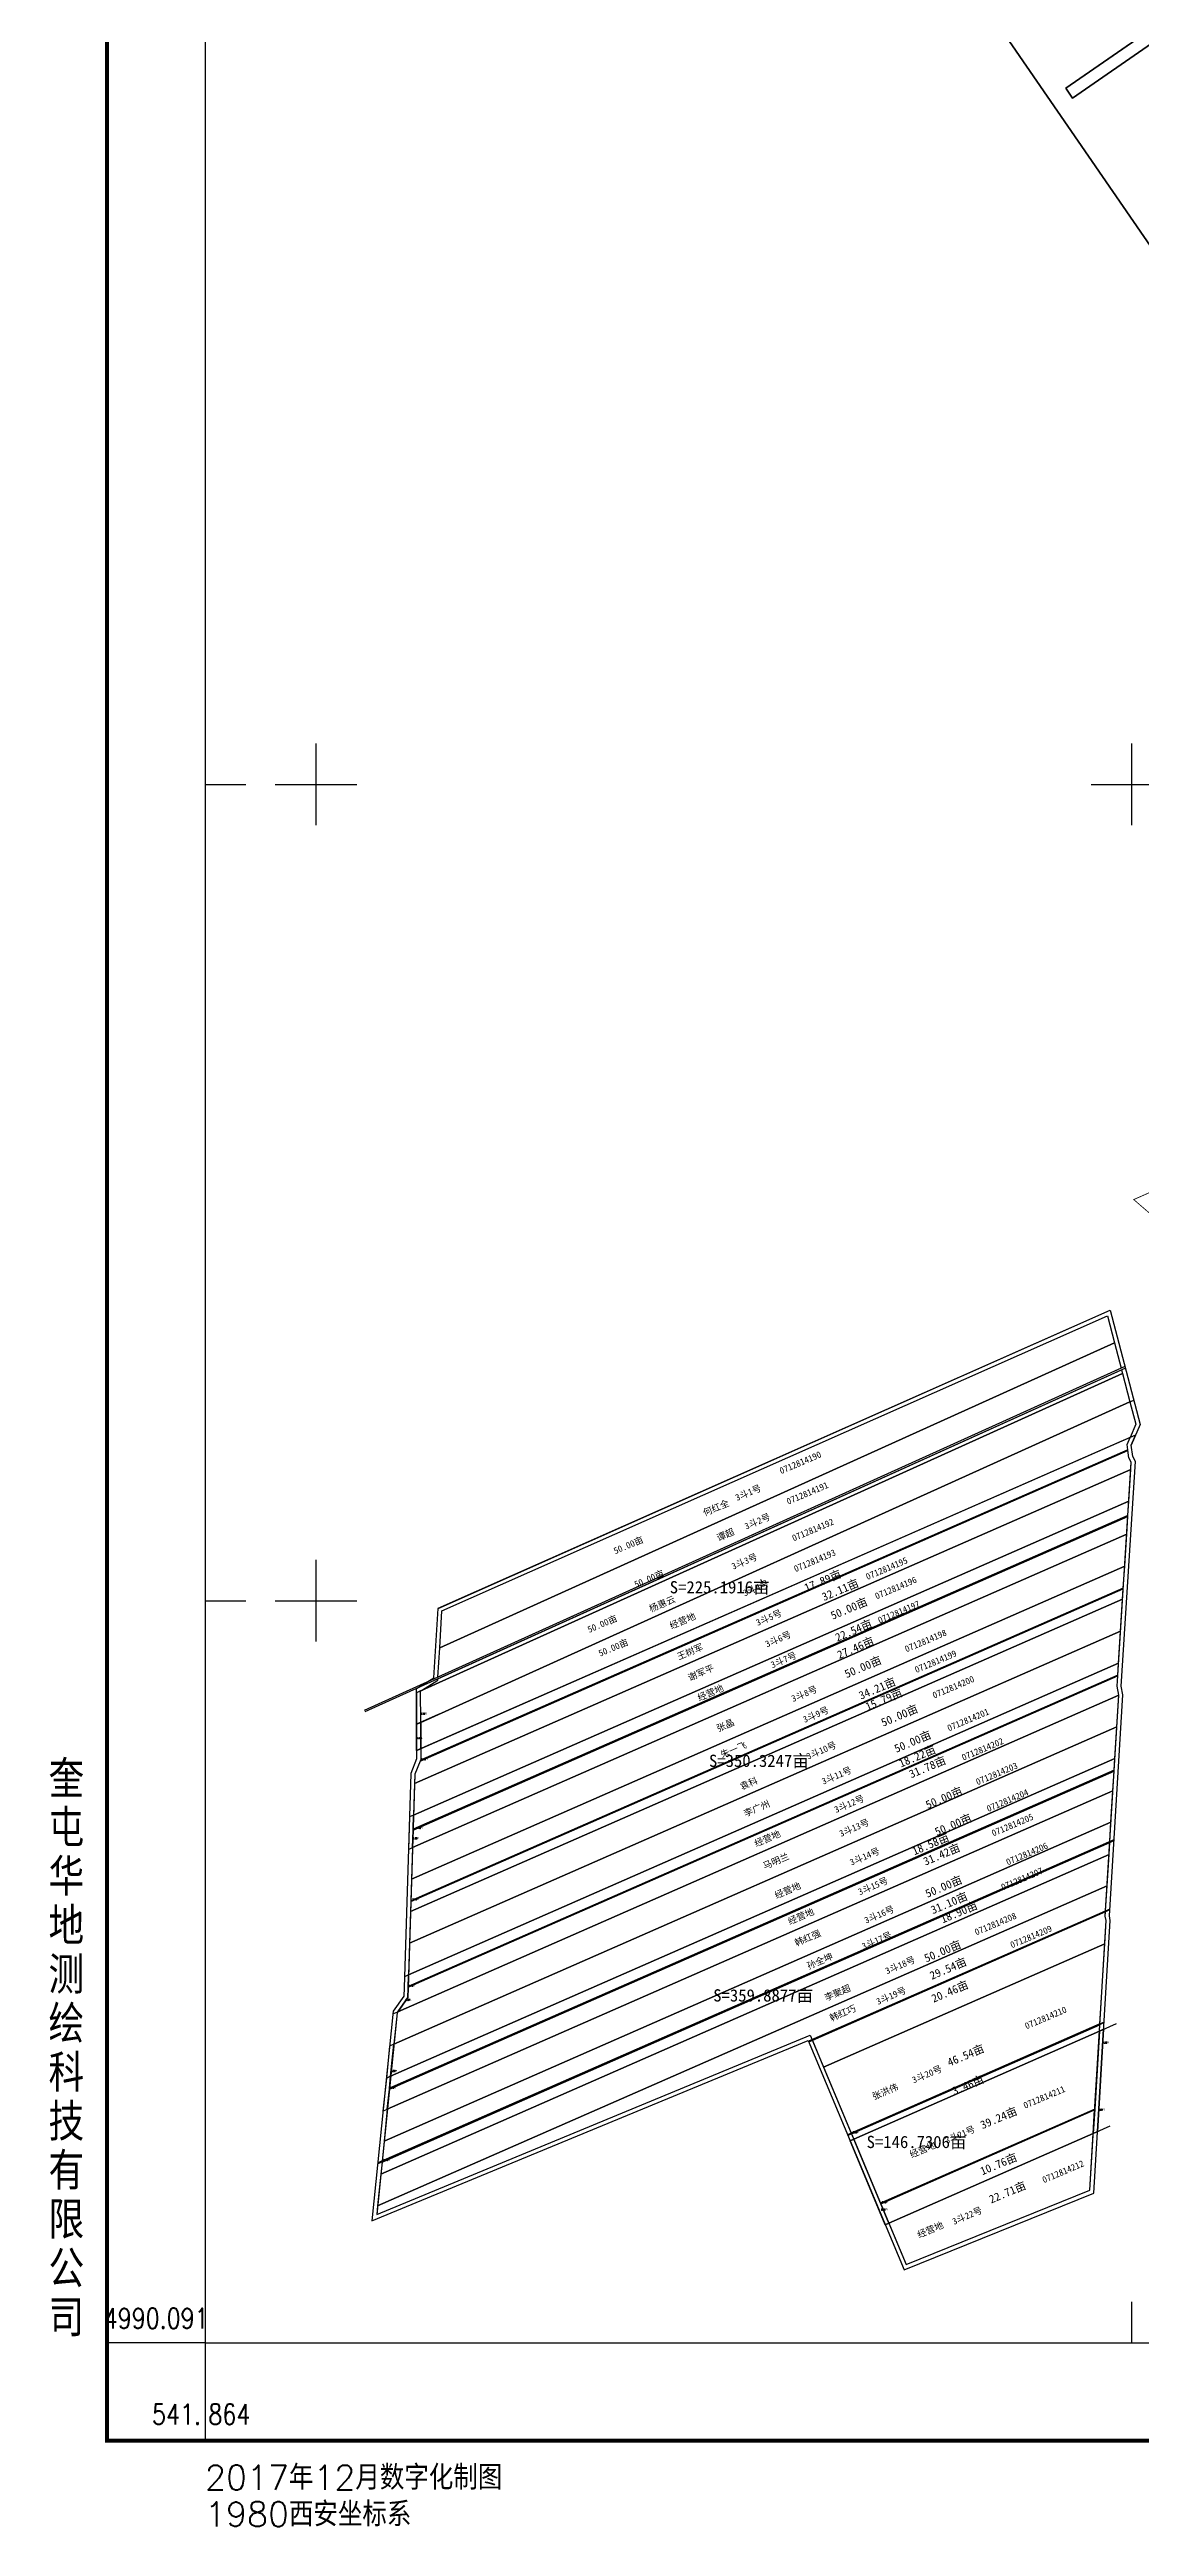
# Model space of a CAD drawing. Extents: x 541673 to 553395, y 4989791 to 4997334.
# Drawn here: x 541673 to 543012, y 4989866 to 4992900 of the extents above; entities that cross this region are included whole.
import ezdxf
from ezdxf.enums import TextEntityAlignment as Align

# ---------------------------------------------------------------- set-up
doc = ezdxf.new("R2010")
doc.units = 0
doc.header["$LTSCALE"] = 10
for name, color, linetype in [('2020.3月分地', 6, 'CONTINUOUS'), ('2021年', 2, 'CONTINUOUS'), ('TK', 7, 'CONTINUOUS'), ('出地桩', 7, 'CONTINUOUS'), ('地块名称', 7, 'CONTINUOUS'), ('地籍号', 7, 'CONTINUOUS'), ('承包户', 7, 'CONTINUOUS'), ('注记', 1, 'CONTINUOUS'), ('测地框', 7, 'CONTINUOUS'), ('经营地', 6, 'CONTINUOUS'), ('路林渠', 7, 'CONTINUOUS'), ('身份地块', 7, 'CONTINUOUS'), ('退界后面积', 7, 'CONTINUOUS'), ('长期合同', 6, 'CONTINUOUS')]:
    doc.layers.add(name, color=color, linetype=linetype)
doc.styles.add('HZ', font='rs.shx', dxfattribs={"width": 0.8, "bigfont": 'hztxt.shx'})
doc.styles.add('宋体', font='SimSun.ttf')
doc.styles.add('等线体', font='SIMHEI.TTF')

msp = doc.modelspace()

# ---------------------------------------------------------------- linework, layer by layer
at = {"layer": '2020.3月分地', "color": 3, "linetype": 'Continuous'}
msp.add_lwpolyline([(542129.2, 4990889.9), (542988.6, 4991278.3), (542997.6, 4991243.8), (542128.3, 4990851), (542128.2, 4990889.5)], close=True, dxfattribs=at)
at = {"layer": '2020.3月分地', "color": 3, "linetype": 'Continuous', "flags": 128}
for points in [[(542998.6, 4991161), (542999.1, 4991169.6), (542996.1, 4991175.3), (542995, 4991183.9), (542127.5, 4990803.4), (542121.2, 4990787.4), (542120.8, 4990776)], [(542994.9, 4991185), (542994.1, 4991191.3), (542997.8, 4991200), (542128.3, 4990818.6), (542128.3, 4990805.5), (542128, 4990804.7)], [(542991.1, 4991042.5), (542993.6, 4991081.7), (542118.4, 4990697.8), (542117.1, 4990659.1)], [(542989.4, 4991015.6), (542991.1, 4991042.5), (542117.1, 4990659.1), (542116.3, 4990632.6)], [(542986.1, 4990962.8), (542988.6, 4991002.1), (542115.9, 4990619.3), (542114.7, 4990580.5)], [(542988.6, 4991002.1), (542989.3, 4991014.5), (542116.3, 4990631.5), (542115.9, 4990619.3)], [(542983.6, 4990923.4), (542986.1, 4990962.8), (542114.7, 4990580.5), (542113.5, 4990541.7)], [(542128.2, 4990889.5), (542123.2, 4990887.3), (542123.3, 4990848.7), (542128.3, 4990851)], [(542976.6, 4990767.2), (542978.1, 4990791.4), (542089.9, 4990401.8), (542087.4, 4990377.1)], [(542978.2, 4990792.5), (542979.1, 4990806.8), (542091.5, 4990417.5), (542090, 4990402.9)], [(542974.3, 4990728.7), (542976.6, 4990767.2), (542087.4, 4990377.1), (542083.4, 4990337.9)], [(542972.8, 4990704.8), (542974.3, 4990728.7), (542083.4, 4990337.9), (542081, 4990313.6)], [(542971.9, 4990689.2), (542972.8, 4990703.7), (542080.9, 4990312.4), (542079.4, 4990297.7)], [(542969.6, 4990650.8), (542971.9, 4990689.2), (542079.4, 4990297.7), (542075.4, 4990258.6)], [(542967.7, 4990620.1), (542969.6, 4990650.8), (542075.4, 4990258.6), (542074.4, 4990248.2), (542605.7, 4990467.8), (542608, 4990462.3)], [(542966.6, 4990579.8), (542968.3, 4990608.2), (542967.3, 4990613.6), (542967.6, 4990619), (542608.4, 4990461.4), (542622.1, 4990428.7)], [(542960.7, 4990481.6), (542966.6, 4990579.8), (542622.1, 4990428.7), (542655.9, 4990348)], [(542960.1, 4990472.7), (542960.6, 4990480.5), (542656.3, 4990347), (542659, 4990340.6)], [(542960.1, 4990472.7), (542960.6, 4990480.5), (542656.3, 4990347), (542659, 4990340.6)], [(542954.4, 4990377.3), (542960.1, 4990472.7), (542659, 4990340.6), (542691.9, 4990262.2)], [(542952.6, 4990347.4), (542954.3, 4990376.2), (542692.3, 4990261.3), (542702.2, 4990237.6)], [(542952.6, 4990347.4), (542954.3, 4990376.2), (542692.3, 4990261.3), (542702.2, 4990237.6)], [(542952.6, 4990347.4), (542954.3, 4990376.2), (542692.3, 4990261.3), (542702.2, 4990237.6)], [(542948.4, 4990277.8), (542952.6, 4990347.4), (542702.2, 4990237.6), (542723.4, 4990187)]]:
    msp.add_lwpolyline(points, close=True, dxfattribs=at)
for points in [[(542150.6, 4990899.6), (542123.2, 4990887.3)], [(542149.7, 4990860.6), (542123.3, 4990848.7)]]:
    msp.add_lwpolyline(points, dxfattribs=at)
at = {"layer": '2021年', "color": 4, "linetype": 'Continuous', "flags": 128}
msp.add_lwpolyline([(542996.1, 4991121.9), (542998.6, 4991161), (542120.8, 4990776), (542119.6, 4990737.4)], close=True, dxfattribs=at)
at = {"layer": 'TK', "linetype": 'Continuous'}
for p, q in [((542000, 4991950), (542000, 4992050)), ((543000, 4991950), (543000, 4992050)), ((541864, 4992000), (541914, 4992000)), ((541950, 4992000), (542050, 4992000)), ((542950, 4992000), (543050, 4992000)), ((542000, 4990950), (542000, 4991050)), ((541864, 4991000), (541914, 4991000)), ((541950, 4991000), (542050, 4991000)), ((543000, 4990091), (543000, 4990141)), ((541864, 4990091), (541744, 4990091)), ((541864, 4990091), (541864, 4989971))]:
    msp.add_line(p, q, dxfattribs=at)
at = {"layer": 'TK', "linetype": 'Continuous', "const_width": 5, "flags": 128}
msp.add_lwpolyline([(541744, 4989971), (547984, 4989971), (547984, 4997211), (541744, 4997211)], close=True, dxfattribs=at)
at = {"layer": 'TK', "linetype": 'Continuous', "flags": 128}
msp.add_lwpolyline([(541864, 4990091), (547864, 4990091), (547864, 4997091), (541864, 4997091)], close=True, dxfattribs=at)
at = {"layer": '出地桩', "color": 2, "linetype": 'Continuous', "flags": 128}
for points, elevation in [([(542991.4, 4991286.9), (542059.2, 4990865.7)], 282.3), ([(542992.2, 4991285.1), (542060, 4990863.9)], 282.3), ([(542977.9, 4990705.9), (542075.6, 4990310.1)], 249.4), ([(542978, 4990707.1), (542075.7, 4990311.3)], 249.4), ([(542972.8, 4990622.4), (542603.4, 4990460.3)], 250.5), ([(542972.8, 4990621.3), (542603.8, 4990459.4)], 250.5), ([(542965.8, 4990483.9), (542651.4, 4990345.9)], 250.5), ([(542965.7, 4990482.8), (542651.8, 4990345)], 250.5)]:
    msp.add_lwpolyline(points, dxfattribs=dict(at, elevation=elevation))
for points in [[(542981.5, 4991236.6), (543002.3, 4991245.9)], [(542960.1, 4990472.7), (542980.9, 4990482)], [(542952.6, 4990347.4), (542973.3, 4990356.8)]]:
    msp.add_lwpolyline(points, dxfattribs=at)
for points in [[(542995, 4991183.9), (542994.9, 4991185), (542128, 4990804.7), (542127.5, 4990803.4)], [(542994.9, 4991103.2), (542995, 4991104.3), (542119.1, 4990720.1), (542119, 4990719)], [(542989.3, 4991014.5), (542989.4, 4991015.6), (542116.3, 4990632.6), (542116.3, 4990631.5)], [(542982.6, 4990907.9), (542982.7, 4990909), (542113, 4990527.6), (542113, 4990526.5)], [(542128.3, 4990851), (542123.3, 4990848.7), (542123.3, 4990816.4), (542128.3, 4990818.6)], [(542978.1, 4990791.4), (542978.2, 4990792.5), (542090, 4990402.9), (542089.9, 4990401.8)], [(542119, 4990719), (542119.1, 4990720.1), (542119.6, 4990737.4), (542114.5, 4990735.2), (542113.3, 4990695.5), (542118.4, 4990697.8)], [(542972.8, 4990703.7), (542972.8, 4990704.8), (542081, 4990313.6), (542080.9, 4990312.4)], [(542112.6, 4990514), (542112.9, 4990525.5), (542113.5, 4990541.7), (542108.4, 4990539.4), (542107.9, 4990525.7), (542107.7, 4990515.7), (542094.5, 4990497.1), (542094.2, 4990493.8), (542100.3, 4990496.6)], [(542960.6, 4990480.5), (542960.7, 4990481.6), (542655.9, 4990348), (542656.3, 4990347)], [(542095.5, 4990456.8), (542090.2, 4990454.5), (542086.2, 4990415.1), (542091.5, 4990417.5)], [(542960.1, 4990472.7), (542965.3, 4990475), (542957.7, 4990349.8), (542952.6, 4990347.4)], [(542965.3, 4990475), (542960.1, 4990472.7), (542954.4, 4990377.3), (542952.6, 4990347.4), (542957.7, 4990349.8)], [(542089.9, 4990401.8), (542090, 4990402.9), (542091.5, 4990417.5), (542086.2, 4990415.1), (542082.1, 4990374.7), (542087.4, 4990377.1)], [(542954.3, 4990376.2), (542954.4, 4990377.3), (542691.9, 4990262.2), (542692.3, 4990261.3)], [(542654.5, 4990338.5), (542659, 4990340.6), (542702.2, 4990237.6), (542697.7, 4990235.5)], [(542692.3, 4990261.3), (542659, 4990340.6), (542654.5, 4990338.5), (542697.7, 4990235.5), (542702.2, 4990237.6)]]:
    msp.add_lwpolyline(points, close=True, dxfattribs=at)
at = {"layer": '测地框', "color": 7, "linetype": 'Continuous', "flags": 128}
for points in [[(542548.8, 4993347.5), (542779.5, 4993505), (543142.1, 4993007.5), (542918.9, 4992853), (542927, 4992840.8), (543319.6, 4993112.5), (543666.3, 4992611.8), (543658.7, 4992606.2), (543563.6, 4992728.2), (543495.5, 4992672.8), (543585.7, 4992552.3), (543512.8, 4992507.2), (543164.5, 4992995.8), (543154.2, 4992981.9), (543497.4, 4992498.2), (543258.1, 4992347.7), (543189.4, 4992442.3), (543175.7, 4992437.7)], [(542123.3, 4990816.4), (542123.2, 4990892.4), (542144.4, 4990905.6), (542149.6, 4990990.6), (542973.4, 4991356.1), (543010.1, 4991215.9), (543004.5, 4991202.9)], [(542988.8, 4990884.9), (542986.8, 4990895.5), (542987.2, 4990901.5), (543004.2, 4991170.7), (543001, 4991176.8), (542999.2, 4991190.6), (543004.5, 4991202.9), (542986.5, 4991195), (542128.3, 4990818.6), (542123.3, 4990816.4), (542123.3, 4990806.4), (542116.2, 4990788.4), (542107.9, 4990525.7), (542107.7, 4990515.7), (542094.5, 4990497.1), (542068.6, 4990240.4), (542603, 4990461.3), (542720.7, 4990180.5), (542953.2, 4990274.3), (542973.3, 4990608.5), (542972.3, 4990613.9)]]:
    msp.add_lwpolyline(points, close=True, dxfattribs=at)
at = {"layer": '测地框', "color": 7, "const_width": 1}
msp.add_lwpolyline([(543093.2, 4991531.6), (543209.8, 4991702.8), (543319, 4991637.2), (543107.8, 4991400.5), (543002.2, 4991491.5)], close=True, dxfattribs=at)
at = {"layer": '测地框', "color": 7, "linetype": 'Continuous', "elevation": 282.3, "flags": 128}
for points in [[(542149.6, 4990990.9), (542973.4, 4991356.1)], [(542973.4, 4991356.1), (543010.1, 4991215.9), (542999.2, 4991190.6)]]:
    msp.add_lwpolyline(points, dxfattribs=at)
at = {"layer": '测地框', "color": 7, "linetype": 'Continuous', "flags": 128}
msp.add_lwpolyline([(542128.3, 4990851), (542128.3, 4990805.5), (542121.2, 4990787.4), (542112.9, 4990525.5), (542112.6, 4990514), (542099.3, 4990495.3), (542074.4, 4990248.2), (542605.7, 4990467.8), (542723.4, 4990187), (542948.4, 4990277.8), (542968.3, 4990608.2), (542967.3, 4990613.6), (542983.8, 4990884.5), (542981.7, 4990895.2), (542982.2, 4990901.9), (542999.1, 4991169.6), (542996.1, 4991175.3), (542994.1, 4991191.3), (542997.8, 4991200)], dxfattribs=at)
at = {"layer": '经营地', "color": 2, "linetype": 'Continuous'}
msp.add_lwpolyline([(542128.3, 4990851), (542997.6, 4991243.8), (543004.9, 4991216.3), (542997.8, 4991200), (542128.3, 4990818.6)], close=True, dxfattribs=at)
at = {"layer": '经营地', "color": 2, "linetype": 'Continuous', "flags": 128}
for points in [[(542995, 4991104.3), (542996.1, 4991121.9), (542119.6, 4990737.4), (542119.1, 4990720.1)], [(542993.6, 4991081.7), (542994.9, 4991103.2), (542119, 4990719), (542118.4, 4990697.8)], [(542983.8, 4990884.2), (542983.8, 4990884.5), (542981.7, 4990895.2), (542982.2, 4990901.9), (542982.6, 4990907.9), (542113, 4990526.5), (542112.9, 4990525.5), (542112.6, 4990514), (542100.3, 4990496.6)], [(542982.7, 4990909), (542983.6, 4990923.4), (542113.5, 4990541.7), (542113, 4990527.6)], [(542983.8, 4990884.2), (542100.3, 4990496.6), (542099.3, 4990495.3), (542095.5, 4990456.8), (542981.4, 4990845.5)], [(542979.1, 4990806.8), (542981.4, 4990845.5), (542095.5, 4990456.8), (542091.5, 4990417.5)], [(542954.4, 4990377.3), (542960.1, 4990472.7), (542659, 4990340.6), (542691.9, 4990262.2)], [(542948.4, 4990277.8), (542952.6, 4990347.4), (542702.2, 4990237.6), (542723.4, 4990187)]]:
    msp.add_lwpolyline(points, close=True, dxfattribs=at)
at = {"layer": '路林渠', "color": 6, "linetype": 'Continuous'}
for p, q in [((542918.9, 4992853), (543943.9, 4993562.6)), ((542927, 4992840.8), (543955.5, 4993552.7))]:
    msp.add_line(p, q, dxfattribs=at)
at = {"layer": '身份地块', "color": 1, "linetype": 'Continuous'}
for points in [[(542154.4, 4990987.6), (542970.1, 4991349.1), (542978.7, 4991316), (542151.7, 4990942.3)], [(542151.7, 4990942.3), (542978.7, 4991316), (542986.9, 4991284.9), (542149.5, 4990906.5)], [(542149.4, 4990904.2), (542987.4, 4991282.9), (542988.6, 4991278.3), (542129.2, 4990889.9), (542129.1, 4990890.1), (542149.3, 4990902.7)]]:
    msp.add_lwpolyline(points, close=True, dxfattribs=at)
at = {"layer": '长期合同', "color": 6, "linetype": 'Continuous', "flags": 128}
msp.add_lwpolyline([(542779.5, 4993505), (542548.8, 4993347.5), (543175.7, 4992437.7), (543189.4, 4992442.3), (543258.1, 4992347.7), (543497.4, 4992498.2), (543154.2, 4992981.9), (543164.5, 4992995.8), (543512.8, 4992507.2), (543585.7, 4992552.3), (543495.5, 4992672.8), (543563.6, 4992728.2), (543658.7, 4992606.2), (543666.3, 4992611.8), (543319.6, 4993112.5), (542927, 4992840.8), (542918.9, 4992853), (543142.1, 4993007.5)], close=True, dxfattribs=at)

# ---------------------------------------------------------------- texts
at = {"layer": '2020.3月分地', "color": 1, "linetype": 'Continuous', "style": '宋体'}
for s, p in [('17.89亩', (542601.1, 4991010.6)), ('32.11亩', (542622.5, 4990999.5)), ('50.00亩', (542650.4, 4990905.1)), ('34.21亩', (542667.8, 4990878.7)), ('15.79亩', (542676, 4990865.1)), ('50.00亩', (542695.1, 4990845.6))]:
    msp.add_text(s, height=10, rotation=23, dxfattribs=at).set_placement(p)
at = {"layer": '2020.3月分地', "color": 3, "linetype": 'Continuous', "style": '宋体'}
for s, p in [('杨惠云 ', (542426.7, 4990997.5, 280.2)), ('50.00亩', (542350.8, 4990972, 280.2))]:
    msp.add_text(s, height=8, rotation=23, dxfattribs=at).set_placement(p, align=Align.MIDDLE)
at = {"layer": '2020.3月分地', "color": 3, "linetype": 'Continuous', "style": 'HZ', "width": 0.8}
for s, p in [('0.29亩', (542128.3, 4990860.6)), ('1.42亩', (542129.2, 4990804.8))]:
    msp.add_text(s, height=2, dxfattribs=at).set_placement(p)
at = {"layer": '2020.3月分地', "color": 5, "linetype": 'Continuous', "style": '宋体'}
for s, p in [('50.00亩', (542711.3, 4990813.6)), ('50.00亩', (542749.7, 4990744.8)), ('50.00亩', (542760.9, 4990711.8)), ('18.58亩', (542733.3, 4990688.1)), ('31.42亩', (542746.9, 4990675.4)), ('50.00亩', (542749.3, 4990636)), ('31.10亩', (542756, 4990615.9)), ('18.90亩', (542768.1, 4990604.7)), ('50.00亩', (542748, 4990556.9)), ('29.54亩', (542754.8, 4990535.6)), ('20.46亩', (542756.9, 4990507.5)), ('46.54亩', (542776.3, 4990429.3)), ('3.46亩', (542782.2, 4990394.2))]:
    msp.add_text(s, height=10, rotation=23, dxfattribs=at).set_placement(p)
at = {"layer": '2021年', "color": 4, "linetype": 'Continuous', "style": '宋体'}
msp.add_text('50.00亩', height=10, rotation=23, dxfattribs=at).set_placement((542633.3, 4990976.6))
for s, p in [('3斗6号', (542566.3, 4990953.2, 280.2)), ('谢军平', (542471.8, 4990912.2, 280.2))]:
    msp.add_text(s, height=8, rotation=23, dxfattribs=at).set_placement(p, align=Align.MIDDLE)
at = {"layer": 'TK', "linetype": 'Continuous', "style": '等线体', "width": 0.8}
for s, p in [('奎', (541694, 4990751)), ('屯', (541694, 4990691)), ('华', (541694, 4990631)), ('地', (541694, 4990571)), ('测', (541694, 4990511)), ('绘', (541694, 4990451)), ('科', (541694, 4990391)), ('技', (541694, 4990331)), ('有', (541694, 4990271)), ('限', (541694, 4990211)), ('公', (541694, 4990151)), ('司', (541694, 4990091))]:
    msp.add_text(s, height=40, dxfattribs=at).set_placement(p, align=Align.BOTTOM_CENTER)
at = {"layer": 'TK', "linetype": 'Continuous', "style": 'HZ', "width": 0.8}
msp.add_text('4990.091', height=25, dxfattribs=at).set_placement((541804, 4990121), align=Align.MIDDLE)
msp.add_text('541.', height=25, dxfattribs=at).set_placement((541859, 4990003.5), align=Align.MIDDLE_RIGHT)
msp.add_text('864', height=25, dxfattribs=at).set_placement((541868, 4990003.5), align=Align.MIDDLE_LEFT)
at = {"layer": 'TK', "linetype": 'Continuous', "style": 'HZ'}
for s, p in [('2017年12月数字化制图', (541864, 4989926)), ('1980西安坐标系', (541864, 4989881))]:
    msp.add_text(s, height=30, dxfattribs=at).set_placement(p, align=Align.MIDDLE_LEFT)
at = {"layer": '出地桩', "color": 2, "linetype": 'Continuous', "style": 'HZ', "width": 0.8}
for s, p in [('0.24亩', (542123.3, 4990830.7)), ('1.43亩', (542123, 4990720.7)), ('0.30亩', (542118.7, 4990707.9)), ('1.43亩', (542118.1, 4990633.4)), ('0.37亩', (542109.8, 4990510.1)), ('1.42亩', (542113.9, 4990527.4)), ('4.66亩', (542964.2, 4990457.7)), ('0.30亩', (542092, 4990423)), ('1.45亩', (542090.3, 4990402.4)), ('0.94亩', (542959.3, 4990375.5)), ('0.50亩', (542657.9, 4990348)), ('1.46亩', (542082.5, 4990313.8)), ('0.84亩', (542692.9, 4990253.1)), ('0.43亩', (542693.5, 4990262.2))]:
    msp.add_text(s, height=2, dxfattribs=at).set_placement(p)
at = {"layer": '地块名称', "color": 1, "linetype": 'Continuous', "style": '宋体'}
for s, p in [('3斗1号', (542529.6, 4991132.6, 280.2)), ('3斗2号', (542540.9, 4991097.5, 280.2)), ('3斗3号', (542525, 4991048.4, 280.2)), ('3斗4号', (542539, 4991015.6, 280.2)), ('3斗5号', (542554.9, 4990979.5, 280.2)), ('3斗7号', (542573, 4990927.7, 280.2)), ('3斗8号', (542598.3, 4990886.3, 280.2)), ('3斗9号', (542612.5, 4990860.8, 280.2)), ('3斗10号', (542619.3, 4990816.8, 280.2)), ('3斗11号', (542638, 4990786.1, 280.2)), ('3斗12号', (542653.4, 4990751.4, 280.2)), ('3斗13号', (542659.5, 4990722.1, 280.2)), ('3斗14号', (542672.4, 4990686.9, 280.2)), ('3斗15号', (542682.6, 4990650.7, 280.2)), ('3斗16号', (542690.3, 4990615.9, 280.2)), ('3斗17号', (542687.2, 4990584, 280.2)), ('3斗18号', (542715.9, 4990553.8, 280.2)), ('3斗19号', (542704.8, 4990516.3, 280.2)), ('3斗20号', (542748.7, 4990420.2, 280.2)), ('3斗21号', (542789.2, 4990346.2, 280.2)), ('3斗22号', (542798, 4990246.9, 280.2))]:
    msp.add_text(s, height=8, rotation=23, dxfattribs=at).set_placement(p, align=Align.MIDDLE)
at = {"layer": '地籍号', "color": 1, "linetype": 'Continuous', "style": '宋体'}
for s, p in [('0712814190', (542593.6, 4991169.3, -279.6)), ('0712814191', (542602.2, 4991131.8, -279.6)), ('0712814192', (542609, 4991086.9, -279.6)), ('0712814193', (542611.3, 4991049.2, -279.6)), ('0712814195', (542699.4, 4991039.6, -279.6)), ('0712814196', (542710.6, 4991015.8, -279.6)), ('0712814197', (542714.3, 4990986.2, -279.6)), ('0712814198', (542747.2, 4990951, -279.6)), ('0712814199', (542759.4, 4990925.6, -279.6)), ('0712814200', (542781.1, 4990894.3, -279.6)), ('0712814201', (542799.2, 4990854.2, -279.6)), ('0712814202', (542817, 4990818.2, -279.6)), ('0712814203', (542834.3, 4990788.2, -279.6)), ('0712814204', (542847.5, 4990755.4, -279.6)), ('0712814205', (542853.6, 4990725.4, -279.6)), ('0712814206', (542871.3, 4990690, -279.6)), ('0712814207', (542865.2, 4990659.3, -279.6)), ('0712814208', (542832.8, 4990604.2, -279.6)), ('0712814209', (542876.4, 4990588.5, -279.6)), ('0712814210', (542894.3, 4990489.2, -279.6)), ('0712814211', (542892.5, 4990391.9, -279.6)), ('0712814212', (542915.6, 4990300.7, -279.6))]:
    msp.add_text(s, height=8, rotation=23, dxfattribs=at).set_placement(p, align=Align.MIDDLE)
at = {"layer": '承包户', "color": 1, "linetype": 'Continuous', "style": '宋体'}
for s, p in [('何红全', (542490.2, 4991114.2, 280.2)), ('谭超', (542501.7, 4991081.2, 280.2)), ('王树军 ', (542460.8, 4990938.9, 280.2)), ('张晶', (542501.7, 4990847.6, 280.2)), ('朱一飞 ', (542514.1, 4990818.7, 280.2)), ('袁科', (542530.3, 4990776.4, 280.2)), ('李广州 ', (542542.7, 4990746.8, 280.2)), ('马明兰 ', (542566.1, 4990682.4, 280.2)), ('韩红强 ', (542605.1, 4990588.2, 280.2)), ('孙全坤', (542617.4, 4990558.9, 280.2)), ('李聚超', (542639.1, 4990520, 280.2)), ('韩红巧', (542645.4, 4990495.1, 280.2)), ('张洪伟', (542697.5, 4990398.9, 280.2))]:
    msp.add_text(s, height=8, rotation=23, dxfattribs=at).set_placement(p, align=Align.MIDDLE)
at = {"layer": '注记', "color": 0, "linetype": 'Continuous', "style": '宋体'}
for s, p in [('S=225.1916亩', (542494.8, 4991016.9)), ('S=350.3247亩', (542542.9, 4990804.3)), ('S=359.8877亩', (542548.1, 4990516.9)), ('S=146.7306亩', (542736.1, 4990337.4))]:
    msp.add_text(s, height=15, dxfattribs=at).set_placement(p, align=Align.MIDDLE)
at = {"layer": '经营地', "color": 2, "linetype": 'Continuous', "style": '宋体'}
for s, p in [('经营地', (542449.2, 4990975.6, 280.2)), ('50.00亩', (542364.3, 4990942.9, 280.2)), ('经营地', (542483.4, 4990887.5, 280.2)), ('经营地', (542553.1, 4990709, 280.2)), ('经营地 ', (542580.5, 4990646.5, 280.2)), ('经营地', (542594.3, 4990613.6, 280.2)), ('经营地', (542743.6, 4990327.8, 280.2)), ('经营地', (542752.8, 4990229.7, 280.2))]:
    msp.add_text(s, height=8, rotation=23, dxfattribs=at).set_placement(p, align=Align.MIDDLE)
for s, p in [('22.54亩', (542638.9, 4990949.8)), ('27.46亩', (542641.3, 4990928.5)), ('18.22亩', (542716.9, 4990795.6)), ('31.78亩', (542729.4, 4990782.4)), ('39.24亩', (542816.8, 4990352.6)), ('10.76亩', (542816.6, 4990296.1)), ('22.71亩', (542827.5, 4990261.5))]:
    msp.add_text(s, height=10, rotation=23, dxfattribs=at).set_placement(p)
at = {"layer": '退界后面积', "color": 1, "linetype": 'Continuous', "style": '宋体'}
for p in [(542382.8, 4991068.4, 280.2), (542408.1, 4991027.3, 280.2)]:
    msp.add_text('50.00亩', height=8, rotation=23, dxfattribs=at).set_placement(p, align=Align.MIDDLE)

doc.saveas('drawing.dxf')
